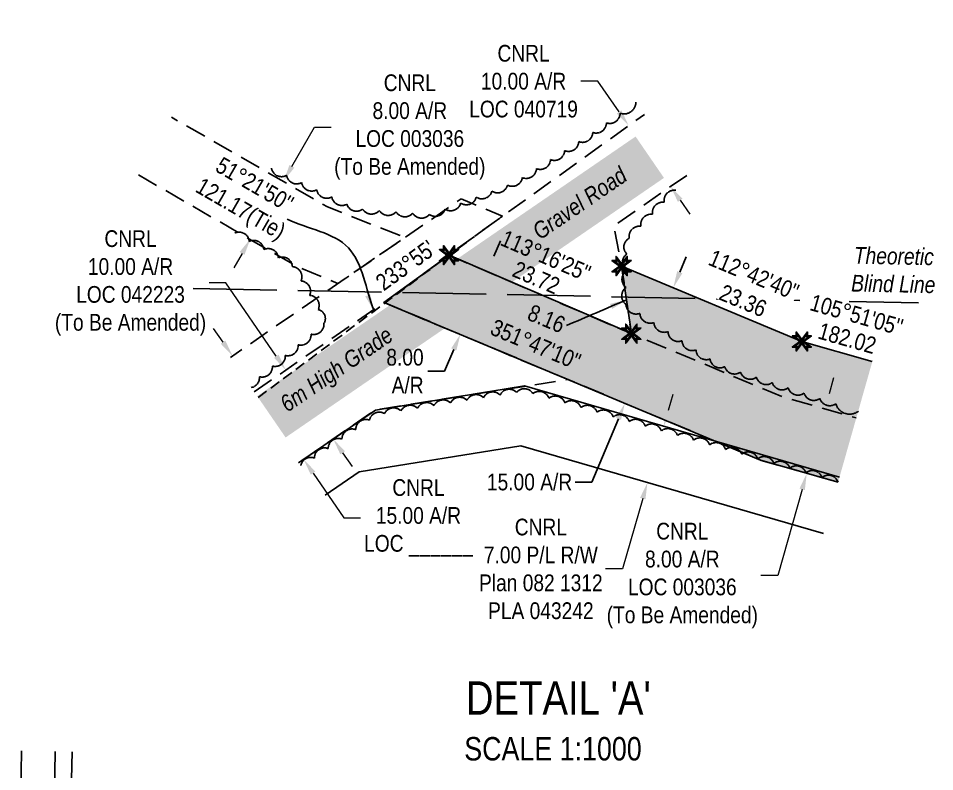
# Model space of a CAD drawing. Extents: x 410869 to 416967, y 6049756 to 6052439.
# Drawn here: x 412611 to 413158, y 6051589 to 6052039 of the extents above; entities that cross this region are included whole.
import ezdxf
from ezdxf.enums import TextEntityAlignment as Align

# ---------------------------------------------------------------- set-up
doc = ezdxf.new("R2010")
doc.units = 0
doc.header["$LTSCALE"] = 5
doc.header["$PDSIZE"] = 0.5
for name, pattern in [('0', [1, 1, 0]), ('foc-ACCESSROAD', [3.75, 2.5, -1.25]), ('foc-TIELINE', [1.875, 1.25, -0.625]), ('foc-UNSURVEYED', [12.5, 10, -2.5])]:
    doc.linetypes.add(name, pattern=pattern)
doc.layers.get('Defpoints').update_dxf_attribs({"color": 9})
for name, color, linetype in [('AS-ROADS', 254, 'Continuous'), ('C-AR', 13, 'foc-ACCESSROAD'), ('C-RW', 13, 'Continuous'), ('DETAIL-T', 7, 'Continuous'), ('F-AR', 190, 'foc-ACCESSROAD'), ('L-BD', 7, 'Continuous'), ('L-MON', 1, 'Continuous'), ('L-TIE', 7, 'foc-TIELINE'), ('L-USEC', 7, 'foc-UNSURVEYED'), ('P-PROPOSED', 10, 'Continuous'), ('P-PROPOSED-H', 21, 'Continuous'), ('P-TXT', 4, 'Continuous'), ('T-BUSH', 110, '0')]:
    doc.layers.add(name, color=color, linetype=linetype)
doc.layers.add('C-AR-T', color=13, linetype='Continuous', lineweight=9)
doc.layers.add('T-TEXT', color=48, linetype='Continuous', lineweight=18)
doc.styles.add('80CG', font='ARIALN.TTF', dxfattribs={"height": 10})
doc.styles.add('80L', font='ARIALN.TTF', dxfattribs={"height": 10})
doc.styles.get("Standard").update_dxf_attribs({"font": 'ARIALN.TTF'})
doc.dimstyles.new('Compass 5 000', dxfattribs={"dimscale": 5, "dimtxt": 9, "dimasz": 2, "dimexe": 0.2, "dimexo": 0.0625, "dimgap": 0.5, "dimtad": 0, "dimtih": 1, "dimtoh": 1, "dimzin": 0, "dimdsep": 46, "dimtxsty": '80CG', "dimcen": 0.1, "dimse1": 1, "dimse2": 1, "dimclrd": 256, "dimclrt": 256, "dimaunit": 1, "dimadec": 4, "dimazin": 0, "dimtfac": 0.06, "dimtofl": 0, "dimtmove": 0, "dimatfit": 1, "dimfxl": 0.2, "dimtolj": 1, "dimtzin": 0, "dimlwd": -1, "dimarcsym": 0})

# ---------------------------------------------------------------- blocks, each defined once
blk = doc.blocks.new('*D285')
at = {"layer": 'C-AR-T', "transparency": 16777216}
for p, q in [((412774.06, 6051950.37), (412787.5, 6051973.84)), ((412787.5, 6051973.84), (412797.5, 6051973.84)), ((412744.25, 6051898.33), (412739.28, 6051889.65))]:
    blk.add_line(p, q, dxfattribs=at)
for points in [[(412772.62, 6051951.2), (412775.51, 6051949.54), (412769.09, 6051941.69)], [(412742.81, 6051899.16), (412745.7, 6051897.5), (412749.22, 6051907)]]:
    blk.add_solid(points, dxfattribs=at)
at = {"layer": 'Defpoints', "color": 0, "transparency": 16777216}
for p in [(412769.09, 6051941.69), (412787.18, 6051931.34), (412767.31, 6051896.65)]:
    blk.add_point(p, dxfattribs=at)
at = {"layer": 'C-AR-T', "transparency": 16777216, "insert": (412844.52, 6051973.84), "char_height": 10, "attachment_point": 5, "style": '80CG'}
blk.add_mtext('\\A1;CNRL\\P8.00 A/R\\PLOC 003036\\P(To Be Amended)', dxfattribs=at)
blk = doc.blocks.new('*D286')
at = {"layer": 'C-AR-T', "transparency": 16777216}
for p, q in [((412732.91, 6051845.29), (412727.25, 6051853.53)), ((412786.69, 6051767.02), (412805.07, 6051740.28)), ((412805.07, 6051740.28), (412815.07, 6051740.28))]:
    blk.add_line(p, q, dxfattribs=at)
for points in [[(412734.28, 6051846.24), (412731.54, 6051844.35), (412738.57, 6051837.05)], [(412788.07, 6051767.97), (412785.32, 6051766.08), (412781.03, 6051775.27)]]:
    blk.add_solid(points, dxfattribs=at)
at = {"layer": 'Defpoints', "color": 0, "transparency": 16777216}
for p in [(412750.34, 6051845.14), (412792.8, 6051783.35), (412781.03, 6051775.27)]:
    blk.add_point(p, dxfattribs=at)
at = {"layer": 'C-AR-T', "transparency": 16777216, "insert": (412849.68, 6051740.28), "char_height": 10, "attachment_point": 5, "style": '80CG'}
blk.add_mtext('\\A1;CNRL\\P15.00 A/R\\PLOC ______', dxfattribs=at)
blk = doc.blocks.new('*D287')
at = {"layer": 'C-AR-T', "transparency": 16777216}
for p, q in [((412734.62, 6051880.67), (412724.62, 6051880.67)), ((412764.73, 6051836.85), (412734.62, 6051880.67)), ((412804.38, 6051779.17), (412810.04, 6051770.93))]:
    blk.add_line(p, q, dxfattribs=at)
for points in [[(412766.11, 6051837.8), (412763.36, 6051835.91), (412770.4, 6051828.61)], [(412805.75, 6051780.12), (412803, 6051778.23), (412798.71, 6051787.42)]]:
    blk.add_solid(points, dxfattribs=at)
at = {"layer": 'Defpoints', "color": 0, "transparency": 16777216}
for p in [(412781.03, 6051835.92), (412770.4, 6051828.61), (412809.34, 6051794.72)]:
    blk.add_point(p, dxfattribs=at)
at = {"layer": 'C-AR-T', "transparency": 16777216, "insert": (412677.6, 6051880.67), "char_height": 10, "attachment_point": 5, "style": '80CG'}
blk.add_mtext('\\A1;CNRL\\P10.00 A/R\\PLOC 042223\\P(To Be Amended)', dxfattribs=at)
blk = doc.blocks.new('*D288')
at = {"layer": 'C-AR-T', "transparency": 16777216}
for p, q in [((412999.04, 6051804.6), (413001.82, 6051814.2)), ((412983.72, 6051751.79), (412971.53, 6051709.72)), ((412971.53, 6051709.72), (412961.53, 6051709.72))]:
    blk.add_line(p, q, dxfattribs=at)
for points in [[(412997.44, 6051805.06), (413000.64, 6051804.13), (412996.25, 6051794.99)], [(412982.12, 6051752.25), (412985.33, 6051751.33), (412986.51, 6051761.39)]]:
    blk.add_solid(points, dxfattribs=at)
at = {"layer": 'Defpoints', "color": 0, "transparency": 16777216}
for p in [(412987.16, 6051797.63), (412977.42, 6051764.03), (412986.51, 6051761.39)]:
    blk.add_point(p, dxfattribs=at)
at = {"layer": 'C-AR-T', "transparency": 16777216, "insert": (412922.82, 6051709.72), "char_height": 10, "attachment_point": 5, "style": '80CG'}
blk.add_mtext('\\A1;CNRL\\P7.00 P/L R/W\\PPlan 082 1312\\PPLA 043242', dxfattribs=at)
blk = doc.blocks.new('*D289')
at = {"layer": 'Defpoints', "color": 0, "transparency": 16777216}
for p in [(413001.97, 6051877.83), (413022.77, 6051869.13), (412993.85, 6051800.03)]:
    blk.add_point(p, dxfattribs=at)
at = {"layer": 'P-TXT', "transparency": 16777216}
for p, q in [((413005.83, 6051887.06), (413009.7, 6051896.28)), ((412969.19, 6051799.51), (412953.35, 6051761.66)), ((412953.35, 6051761.66), (412943.35, 6051761.66))]:
    blk.add_line(p, q, dxfattribs=at)
for points in [[(413004.3, 6051887.7), (413007.37, 6051886.42), (413001.97, 6051877.83)], [(412967.65, 6051800.15), (412970.73, 6051798.87), (412973.05, 6051808.73)]]:
    blk.add_solid(points, dxfattribs=at)
at = {"layer": 'P-TXT', "transparency": 16777216, "insert": (412916.07, 6051761.66), "char_height": 10, "attachment_point": 5, "style": '80CG'}
blk.add_mtext('\\A1;15.00 A/R', dxfattribs=at)
blk = doc.blocks.new('*D290')
at = {"layer": 'Defpoints', "color": 0, "transparency": 16777216}
for p in [(412890.8, 6051887.44), (412911.07, 6051878.72), (412895.02, 6051841.4)]:
    blk.add_point(p, dxfattribs=at)
at = {"layer": 'P-TXT', "transparency": 16777216}
for p, q in [((412894.75, 6051896.62), (412898.71, 6051905.81)), ((412870.8, 6051840.93), (412865.19, 6051827.89)), ((412865.19, 6051827.89), (412855.19, 6051827.89))]:
    blk.add_line(p, q, dxfattribs=at)
for points in [[(412893.22, 6051897.28), (412896.29, 6051895.96), (412890.8, 6051887.44)], [(412869.27, 6051841.59), (412872.33, 6051840.27), (412874.75, 6051850.11)]]:
    blk.add_solid(points, dxfattribs=at)
at = {"layer": 'P-TXT', "transparency": 16777216, "insert": (412841.63, 6051827.89), "char_height": 10, "attachment_point": 5, "style": '80CG'}
blk.add_mtext('\\A1;8.00\\P A/R', dxfattribs=at)
blk = doc.blocks.new('TEMP')
h = blk.add_hatch(color=255)
h.dxf.hatch_style = 1
h.paths.add_polyline_path([(0, 0.25), (-0.67, 1.15), (-0.67, 0.67), (-1.15, 0.67), (-0.25, 0), (-1.15, -0.67), (-0.67, -0.67), (-0.67, -1.15), (0, -0.25), (0.67, -1.15), (0.67, -0.67), (1.15, -0.67), (0.25, 0), (1.15, 0.67), (0.67, 0.67), (0.67, 1.15)])
h.paths.add_polyline_path([(0.57, 0.85), (0.57, 0.57), (0.85, 0.57), (0.08, 0), (0.85, -0.57), (0.57, -0.57), (0.57, -0.85), (0, -0.08), (-0.57, -0.85), (-0.57, -0.57), (-0.85, -0.57), (-0.08, 0), (-0.85, 0.57), (-0.57, 0.57), (-0.57, 0.85), (0, 0.08)], flags=16)
h = blk.add_hatch(color=1)
h.dxf.hatch_style = 1
h.paths.add_polyline_path([(0, 0.08), (-0.57, 0.85), (-0.57, 0.57), (-0.85, 0.57), (-0.08, 0), (-0.85, -0.57), (-0.57, -0.57), (-0.57, -0.85), (0, -0.08), (0.57, -0.85), (0.57, -0.57), (0.85, -0.57), (0.08, 0), (0.85, 0.57), (0.57, 0.57), (0.57, 0.85)])
at = {"color": 1}
for p, q in [((-0.08, 0), (0.08, 0)), ((0, 0.08), (0, -0.08))]:
    blk.add_line(p, q, dxfattribs=at)
at = {"color": 255, "flags": 128}
blk.add_lwpolyline([(-0.25, 0), (-1.15, 0.67), (-0.67, 0.67), (-0.67, 1.15), (0, 0.25), (0.67, 1.15), (0.67, 0.67), (1.15, 0.67), (0.25, 0), (1.15, -0.67), (0.67, -0.67), (0.67, -1.15), (0, -0.25), (-0.67, -1.15), (-0.67, -0.67), (-1.15, -0.67)], close=True, dxfattribs=at)
at = {"color": 1, "flags": 128}
blk.add_lwpolyline([(-0.08, 0), (-0.85, 0.57), (-0.57, 0.57), (-0.57, 0.85), (0, 0.08), (0.57, 0.85), (0.57, 0.57), (0.85, 0.57), (0.08, 0), (0.85, -0.57), (0.57, -0.57), (0.57, -0.85), (0, -0.08), (-0.57, -0.85), (-0.57, -0.57), (-0.85, -0.57)], close=True, dxfattribs=at)

msp = doc.modelspace()

# ---------------------------------------------------------------- hatches: boundary and pattern name
at = {"layer": 'P-PROPOSED-H'}
h = msp.add_hatch(color=256, dxfattribs=at)
h.dxf.hatch_style = 1
h.paths.add_polyline_path([(413100.446, 6051761.602), (413120.923, 6051833.719), (413078.802, 6051845.679), (412971.084, 6051890.764), (412976.91, 6051850.4), (412867.948, 6051897.267), (412829.069, 6051868.935), (413054.002, 6051774.79)])

# ---------------------------------------------------------------- linework, layer by layer
at = {"layer": 'AS-ROADS', "const_width": 29.987, "flags": 128}
msp.add_lwpolyline([(412987.927, 6051955.838), (412761.797, 6051800.683)], dxfattribs=at)
at = {"layer": 'C-AR', "flags": 128}
for points in [[(412682.402, 6051945.267), (412777.677, 6051890.21), (412801.549, 6051880.327), (412841.55, 6051907.816), (412795.355, 6051926.154), (412702.186, 6051979.695)], [(413010.003, 6051944.972), (412966.46, 6051914.792), (412971.084, 6051890.764), (412976.91, 6051850.4), (412867.642, 6051897.399), (412984.729, 6051981.437)], [(412779.83, 6051774.441), (412823.932, 6051804.747), (412938.892, 6051822.969), (412829.069, 6051868.935), (412899.905, 6051920.555), (412875.16, 6051930.912), (412737.372, 6051836.226)], [(413100.444, 6051761.595), (413054.531, 6051774.631), (412829.126, 6051868.974), (412867.948, 6051897.267), (412976.91, 6051850.4), (413067.751, 6051812.422), (413111.36, 6051800.04)], [(412751.52, 6051815.637), (412829.069, 6051868.935)]]:
    msp.add_lwpolyline(points, dxfattribs=at)
at = {"layer": 'C-AR-T'}
for p, q in [((412956.798, 6052001.224), (412946.798, 6052001.224)), ((412969.619, 6051982.899), (412956.798, 6052001.224)), ((413006.096, 6051930.098), (413011.792, 6051921.879)), ((413095.253, 6051814.552), (413097.985, 6051824.172)), ((413078.996, 6051757.298), (413064.382, 6051705.83)), ((413064.382, 6051705.83), (413054.382, 6051705.83))]:
    msp.add_line(p, q, dxfattribs=at)
for points in [[(412970.989, 6051983.849), (412968.249, 6051981.95), (412975.315, 6051974.68)], [(413007.466, 6051931.047), (413004.726, 6051929.148), (413000.4, 6051938.317)], [(413093.65, 6051815.008), (413096.856, 6051814.097), (413092.522, 6051804.933)], [(413077.393, 6051757.753), (413080.599, 6051756.842), (413081.727, 6051766.917)]]:
    msp.add_solid(points, dxfattribs=at)
at = {"layer": 'C-RW'}
for points in [[(412777.995, 6051773.18), (412823.932, 6051804.747), (412913.124, 6051819.101), (413101.279, 6051764.539)], [(412777.995, 6051773.18), (412823.932, 6051804.747), (412913.124, 6051819.101), (413101.279, 6051764.539)], [(413091.723, 6051730.884), (412910.926, 6051783.313), (412814.214, 6051767.749), (412793.983, 6051753.846)], [(413091.723, 6051730.884), (412910.926, 6051783.313), (412814.214, 6051767.749), (412793.983, 6051753.846)]]:
    msp.add_lwpolyline(points, dxfattribs=at)
at = {"layer": 'F-AR', "flags": 128}
msp.add_lwpolyline([(412913.167, 6051819.083), (412823.932, 6051804.747), (412777.997, 6051773.177)], dxfattribs=at)
at = {"layer": 'L-TIE'}
msp.add_line((412753.895, 6051812.182), (412867.948, 6051897.267), dxfattribs=at)
at = {"layer": 'L-USEC'}
for p, q in [((412715.138, 6051877.423), (413082.703, 6051870.121)), ((413107.112, 6051869.636), (413148.491, 6051868.814)), ((412610.55, 6051501.06), (412612.474, 6051600.997)), ((412630.655, 6051500.673), (412632.578, 6051600.597)), ((412640.707, 6051500.479), (412642.63, 6051600.398))]:
    msp.add_line(p, q, dxfattribs=at)
at = {"layer": 'P-PROPOSED', "flags": 128}
msp.add_lwpolyline([(413100.446, 6051761.602), (413054.002, 6051774.79), (412829.069, 6051868.935), (412867.948, 6051897.267), (412976.91, 6051850.4), (412971.084, 6051890.764), (413078.802, 6051845.679), (413120.923, 6051833.719)], dxfattribs=at)
at = {"layer": 'T-BUSH', "flags": 128}
for points in [[(412761.835, 6051949.297, 0.5205671), (412770.854, 6051944.988, 0.5205671), (412779.873, 6051940.678, 0.5205671), (412788.892, 6051936.369, 0.5205671), (412797.911, 6051932.059, 0.5205671), (412806.93, 6051927.75, 0.5205671), (412816.328, 6051924.849, 0.5205671), (412826.291, 6051924.042, 0.5205671), (412836.254, 6051923.236, 0.5205671), (412846.217, 6051922.43, 0.5205671), (412856.18, 6051921.624, 0.5205671), (412865.563, 6051924.859, 0.5205671), (412874.898, 6051928.434, 0.5205671), (412884.232, 6051932.009, 0.5205671), (412893.567, 6051935.585, 0.5205671), (412902.901, 6051939.16, 0.5205671), (412911.783, 6051943.633, 0.5205671), (412920.208, 6051949.012, 0.5205671), (412928.633, 6051954.39, 0.5205671), (412937.058, 6051959.769, 0.5205671), (412945.483, 6051965.148, 0.5205671), (412953.841, 6051970.626, 0.5205671), (412962.01, 6051976.386, 0.5205671), (412970.178, 6051982.147, 0.5205671), (412979.601, 6051988.792, 0.5205671)], [(413003.558, 6051936.058, 0.5205671), (412996.592, 6051928.889, 0.5205671), (412989.627, 6051921.72, 0.5205671), (412982.661, 6051914.551, 0.5205671), (412975.696, 6051907.382, 0.5205671), (412974.242, 6051897.905, 0.5205671), (412974.019, 6051887.912, 0.5205671), (412973.797, 6051877.919, 0.5205671), (412973.66, 6051867.971, 0.5205671), (412982.037, 6051862.517, 0.5205671), (412990.413, 6051857.062, 0.5205671), (412998.789, 6051851.608, 0.5205671), (413007.166, 6051846.154, 0.5205671), (413015.542, 6051840.7, 0.5205671), (413023.918, 6051835.245, 0.5205671), (413032.69, 6051830.612, 0.5205671), (413042.174, 6051827.452, 0.5205671), (413051.657, 6051824.293, 0.5205671), (413061.14, 6051821.134, 0.5205671), (413070.623, 6051817.975, 0.5205671), (413080.106, 6051814.815, 0.5205671), (413089.59, 6051811.656, 0.5205671), (413099.073, 6051808.497, 0.5205671), (413112.62, 6051803.984, 0.5205671)], [(412739.878, 6051910.477, -0.520567), (412748.579, 6051905.557, -0.5205671), (412757.279, 6051900.636, -0.5205671), (412765.98, 6051895.715, -0.5205671), (412774.329, 6051890.434, -0.5205671), (412779.485, 6051881.871, -0.5205671), (412784.641, 6051873.307, -0.5205671), (412789.797, 6051864.744, -0.5205671), (412793.177, 6051856.484, -0.5205671), (412785.474, 6051850.114, -0.5205671), (412777.771, 6051843.744, -0.5205671), (412770.068, 6051837.374, -0.5205671), (412762.365, 6051831.004, -0.5205671), (412754.662, 6051824.634, -0.3799683), (412749.783, 6051818.165, -0.3799683)], [(413100.444, 6051761.659, 0.520567), (413090.844, 6051764.442, 0.5205671), (413081.244, 6051767.226, 0.5205671), (413071.644, 6051770.01, 0.5205671), (413062.044, 6051772.794, 0.5205671), (413052.444, 6051775.578, 0.5205671), (413042.844, 6051778.362, 0.5205671), (413033.244, 6051781.146, 0.5205671), (413023.644, 6051783.93, 0.5205671), (413014.043, 6051786.714, 0.5205671), (413004.443, 6051789.498, 0.5205671), (412994.843, 6051792.282, 0.5205671), (412985.243, 6051795.065, 0.5205671), (412975.643, 6051797.849, 0.5205671), (412966.043, 6051800.633, 0.5205671), (412956.443, 6051803.417, 0.5205671), (412946.843, 6051806.201, 0.5205671), (412937.243, 6051808.985, 0.5205671), (412927.643, 6051811.769, 0.5205671), (412918.043, 6051814.553, 0.5205671), (412908.317, 6051815.29, 0.5205671), (412898.448, 6051813.702, 0.5205671), (412888.58, 6051812.114, 0.5205671), (412878.711, 6051810.526, 0.5205671), (412868.842, 6051808.938, 0.5205671), (412858.974, 6051807.349, 0.5205671), (412849.105, 6051805.761, 0.5205671), (412839.236, 6051804.173, 0.5205671), (412829.368, 6051802.585, 0.5205671), (412820.421, 6051798.695, 0.5205671), (412812.183, 6051793.034, 0.5205671), (412803.945, 6051787.372, 0.5205671), (412795.708, 6051781.711, 0.5205671), (412787.47, 6051776.049, 0.4616387), (412779.352, 6051771.538, 0.4616387)]]:
    msp.add_lwpolyline(points, format="xyb", dxfattribs=at)

# ---------------------------------------------------------------- block references
at = {"layer": 'L-MON', "color": 6, "xscale": 4.99779799999998, "yscale": 4.99779799999998, "zscale": 4.99779799999998}
msp.add_blockref('TEMP', (412867.948, 6051897.267), dxfattribs=at)
at = {"layer": 'L-MON', "color": 2, "xscale": 4.99779799999998, "yscale": 4.99779799999998, "zscale": 4.99779799999998}
for p in [(412971.084, 6051890.764), (412976.91, 6051850.4), (413078.802, 6051845.679)]:
    msp.add_blockref('TEMP', p, dxfattribs=at)

# ---------------------------------------------------------------- texts
at = {"layer": 'C-AR-T', "char_height": 10, "attachment_point": 5, "style": '80CG'}
for s, insert in [('\\A1;CNRL\\P10.00 A/R\\PLOC 040719', (412912.484, 6052001.224)), ('\\A1;CNRL\\P8.00 A/R\\PLOC 003036\\P(To Be Amended)', (413007.366, 6051705.83))]:
    msp.add_mtext(s, dxfattribs=dict(at, insert=insert))
at = {"layer": 'DETAIL-T', "color": 3, "insert": (412930.082, 6051618.848), "char_height": 19.99119, "width": 223.75944, "attachment_point": 5, "style": '80CG'}
msp.add_mtext(" DETAIL 'A'\\P{\\H0.7x;SCALE 1:1000}", dxfattribs=at)
at = {"layer": 'L-BD'}
for s, p in [('113°16\'25"', (412925.764, 6051896.969)), ('23.72', (412920.136, 6051883.885))]:
    msp.add_text(s, height=9.9956, rotation=336.72626, dxfattribs=at).set_placement(p, align=Align.MIDDLE_CENTER)
at = {"layer": 'L-BD', "style": '80L'}
for s, rotation, p in [("233°55'", 36.0845, (412841.967, 6051891.245)), ("105°51'05''", 344.1484, (413111.56, 6051861.662)), ('182.02 ', 344.1484, (413107.464, 6051847.239))]:
    msp.add_text(s, height=9.9956, rotation=rotation, dxfattribs=at).set_placement(p, align=Align.MIDDLE)
at = {"layer": 'L-BD', "insert": (412754.372, 6051943.955), "char_height": 9.9956, "width": 58.65507, "attachment_point": 2, "rotation": 329.97725, "style": '80L'}
msp.add_mtext("51°21'50''\\P121.17(Tie) ", dxfattribs=at)
at = {"layer": 'L-BD', "insert": (412928.135, 6051863.952), "char_height": 9.9956, "width": 29.8227, "attachment_point": 2, "rotation": 337.28838}
msp.add_mtext('8.16\\P351°47\'10" ', dxfattribs=at)
at = {"layer": 'L-USEC', "insert": (413133.883, 6051901.75), "char_height": 9.99563, "width": 50.10538, "attachment_point": 2, "rotation": 358.86189, "style": '80L'}
msp.add_mtext('{\\fArial Narrow|b0|i1|c0|p34;Theoretic \\PBlind Line}', dxfattribs=at)
at = {"layer": 'T-TEXT', "char_height": 9.99563, "attachment_point": 2, "rotation": 34.45524, "style": '80L'}
for s, insert, width in [('{\\fArial Narrow|b0|i1|c0|p34;Gravel Road}', (412943.18, 6051932.547), 64.942), ('{\\fArial Narrow|b0|i1|c0|p34;6m High Grade}', (412797.736, 6051833.253), 77.46041)]:
    msp.add_mtext(s, dxfattribs=dict(at, insert=insert, width=width))

# ---------------------------------------------------------------- dimensions: what is measured, and where the dimension line sits
at = {"layer": 'C-AR-T'}
for base, p1, p2, angle, text, picture, middle in [((412769.092, 6051941.695), (412767.313, 6051896.645), (412787.18, 6051931.336), 60.19966, 'CNRL\\P8.00 A/R\\PLOC 003036\\P(To Be Amended)', '*D285', (412844.517, 6051973.839)), ((412770.398, 6051828.612), (412809.34, 6051794.72), (412781.026, 6051835.916), 124.49981, 'CNRL\\P10.00 A/R\\PLOC 042223\\P(To Be Amended)', '*D287', (412677.603, 6051880.672)), ((412781.03, 6051775.266), (412750.341, 6051845.138), (412792.8, 6051783.353), 304.49656, 'CNRL\\P15.00 A/R\\PLOC ______', '*D286', (412849.679, 6051740.277)), ((412986.51, 6051761.394), (412987.16, 6051797.632), (412977.417, 6051764.031), 253.82846, 'CNRL\\P7.00 P/L R/W\\PPlan 082 1312\\PPLA 043242', '*D288', (412922.821, 6051709.721))]:
    dim = msp.add_linear_dim(base=base, p1=p1, p2=p2, angle=angle, text=text, dimstyle='Compass 5 000', dxfattribs=at)
    dim.commit()
    dim.dimension.update_dxf_attribs({"geometry": picture, "text_midpoint": middle, "dimtype": 161})
at = {"layer": 'P-TXT'}
dim = msp.add_linear_dim(base=(412890.803, 6051887.436), p1=(412895.017, 6051841.396), p2=(412911.07, 6051878.719), angle=66.72626, text='8.00\\P A/R', dimstyle='Compass 5 000', dxfattribs=at)
dim.commit()
dim.dimension.update_dxf_attribs({"geometry": '*D290', "text_midpoint": (412841.628, 6051827.887), "dimtype": 161})

# ---------------------------------------------------------------- leaders
at = {"layer": 'L-BD', "path_type": 1}
for points in [[(412823.138, 6051864.029), (412807.789, 6051901.71), (412771.151, 6051918.778)], [(412973.997, 6051870.582), (412938.204, 6051855.243)]]:
    msp.add_leader(points, dimstyle='Compass 5 000', override={"dimgap": 0.5, "dimtad": 0}, dxfattribs=at)

# ---------------------------------------------------------------- next in the draw order: texts
at = {"layer": 'L-BD', "insert": (413052.057, 6051890.114), "char_height": 9.9956, "width": 55.98718, "attachment_point": 2, "rotation": 337.28838, "bg_fill": 3, "box_fill_scale": 1, "bg_fill_color": 256, "bg_fill_transparency": 0}
msp.add_mtext('112°42\'40" 23.36', dxfattribs=at)

# ---------------------------------------------------------------- next in the draw order: dimensions: what is measured, and where the dimension line sits
at = {"layer": 'P-TXT'}
dim = msp.add_linear_dim(base=(413001.974, 6051877.835), p1=(412993.848, 6051800.03), p2=(413022.769, 6051869.131), angle=67.28838, text='15.00 A/R', dimstyle='Compass 5 000', dxfattribs=at)
dim.commit()
dim.dimension.update_dxf_attribs({"geometry": '*D289', "text_midpoint": (412916.068, 6051761.66), "dimtype": 161})

doc.saveas('drawing.dxf')
